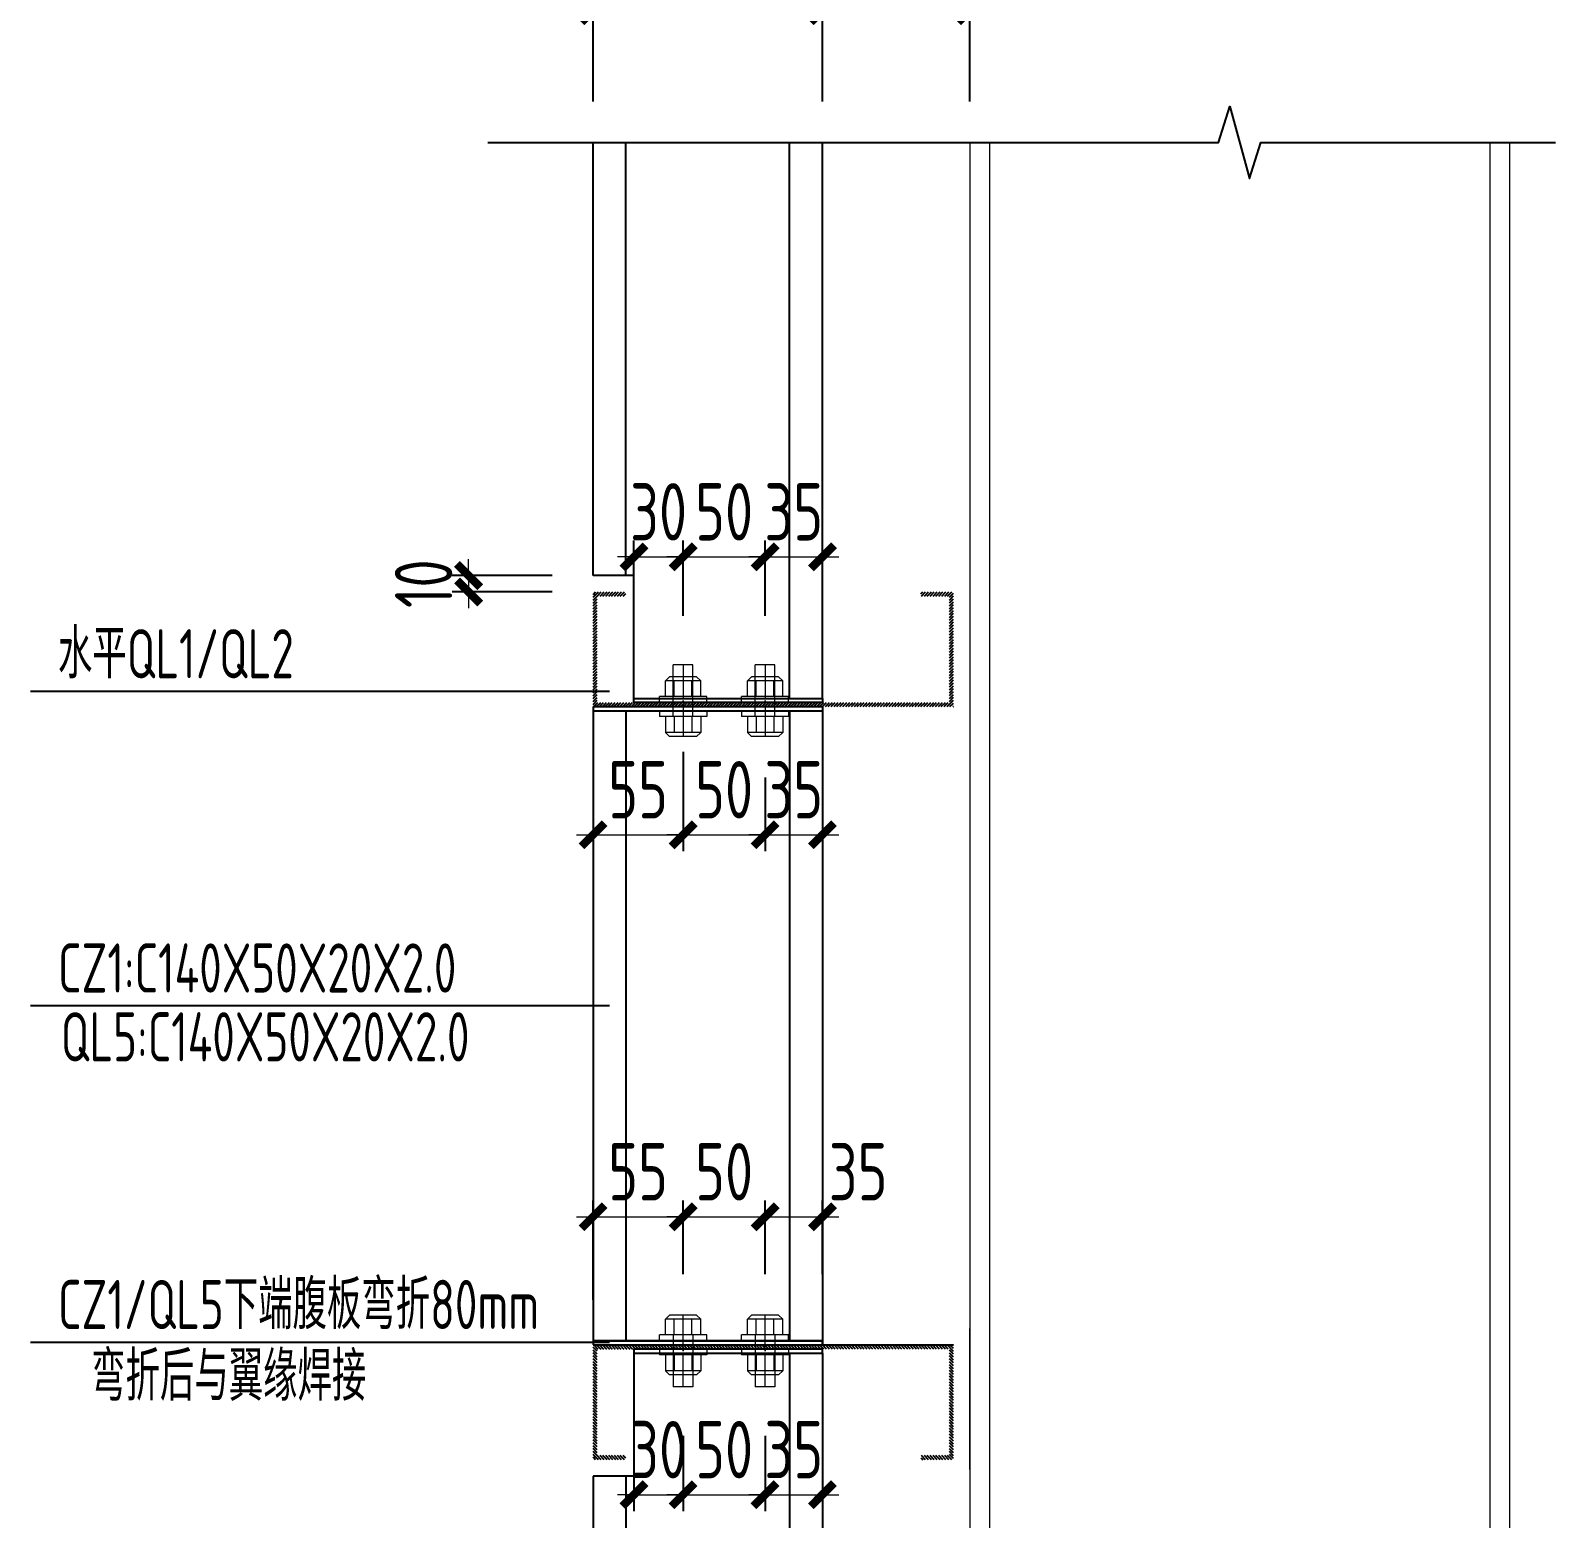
# Model space of a CAD drawing. Extents: x -2746917 to -971774, y -3334247 to -3250358.
# Drawn here: x -1436512 to -1427204, y -3297285 to -3288205 of the extents above; entities that cross this region are included whole.
import ezdxf

# ---------------------------------------------------------------- set-up
doc = ezdxf.new("R2010")
doc.units = 0
doc.header["$LTSCALE"] = 1000
doc.header["$MEASUREMENT"] = 0
doc.header["$PDMODE"] = 35
doc.linetypes.add('DOTE', pattern=[2.42, 2, -0.2, 0.02, -0.2])
doc.layers.get('0').update_dxf_attribs({"linetype": 'CONTINUOUS'})
doc.layers.get('Defpoints').update_dxf_attribs({"linetype": 'CONTINUOUS'})
for name, color, linetype in [('AXIS', 253, 'DOTE'), ('BEAM_CON', 4, 'CONTINUOUS'), ('COLU', 7, 'CONTINUOUS'), ('DIM', 3, 'CONTINUOUS'), ('TEXT', 7, 'CONTINUOUS'), ('THIN', 7, 'CONTINUOUS')]:
    doc.layers.add(name, color=color, linetype=linetype)
doc.layers.add('BEAM', color=7, linetype='CONTINUOUS', lineweight=13)
doc.styles.add('TSSD_Dimension', font='tssdeng.shx', dxfattribs={"width": 0.75, "bigfont": 'Hztxt.shx'})
doc.styles.add('TSSD_Rein', font='Tssdeng.shx', dxfattribs={"width": 0.75, "bigfont": 'hztxt.shx'})
doc.dimstyles.new('TSSD_10_100', dxfattribs={"dimtxt": 350, "dimasz": 100, "dimexe": 100, "dimexo": 250, "dimgap": 100, "dimtad": 1, "dimdec": 0, "dimlfac": 0.1, "dimzin": 0, "dimdsep": 46, "dimtxsty": 'TSSD_Dimension', "dimblk": 'ARCHTICK', "dimcen": 0, "dimdle": 100, "dimclrt": 7, "dimadec": 0, "dimazin": 0, "dimtfac": 1, "dimtdec": 0, "dimtix": 1, "dimtmove": 2, "dimatfit": 3, "dimldrblk": 'ARCHTICK', "dimfxl": 1, "dimtolj": 1, "dimtzin": 0, "dimlwd": 5, "dimarcsym": 0})

# ---------------------------------------------------------------- blocks, each defined once
blk = doc.blocks.new('_ArchTick')
at = {"color": 0, "const_width": 0.5}
blk.add_lwpolyline([(-0.707, -0.707), (0.707, 0.707)], dxfattribs=at)
blk = doc.blocks.new('*D2055')
at = {"layer": 'Defpoints', "color": 0, "ltscale": 1.5}
for p in [(-1433078.5, -3292355.9), (-1432528.5, -3292355.9), (-1432528.5, -3293113)]:
    blk.add_point(p, dxfattribs=at)
at = {"layer": 'DIM', "color": 0, "lineweight": -2, "ltscale": 1.5}
for p, q in [((-1433078.5, -3292605.9), (-1433078.5, -3293213)), ((-1432528.5, -3292605.9), (-1432528.5, -3293213))]:
    blk.add_line(p, q, dxfattribs=at)
at = {"layer": 'DIM', "color": 0, "lineweight": 5, "ltscale": 1.5}
blk.add_line((-1433178.5, -3293113), (-1432428.5, -3293113), dxfattribs=at)
at = {"layer": 'DIM', "color": 0, "lineweight": 5, "ltscale": 1.5, "xscale": 100, "yscale": 100, "zscale": 100, "rotation": 180}
blk.add_blockref('_ArchTick', (-1433078.5, -3293113), dxfattribs=at)
at = {"layer": 'DIM', "color": 0, "lineweight": 5, "ltscale": 1.5, "xscale": 100, "yscale": 100, "zscale": 100}
blk.add_blockref('_ArchTick', (-1432528.5, -3293113), dxfattribs=at)
at = {"layer": 'DIM', "color": 7, "ltscale": 1.5, "insert": (-1432803.5, -3292838), "char_height": 350, "attachment_point": 5, "style": 'TSSD_Dimension'}
blk.add_mtext('\\A1;55', dxfattribs=at)
blk = doc.blocks.new('*D2056')
at = {"layer": 'Defpoints', "color": 0, "ltscale": 1.5}
for p in [(-1432528.5, -3292513.4), (-1432028.5, -3292513.4), (-1432028.5, -3293113)]:
    blk.add_point(p, dxfattribs=at)
at = {"layer": 'DIM', "color": 0, "lineweight": -2, "ltscale": 1.5}
for p, q in [((-1432528.5, -3292763.4), (-1432528.5, -3293213)), ((-1432028.5, -3292763.4), (-1432028.5, -3293213))]:
    blk.add_line(p, q, dxfattribs=at)
at = {"layer": 'DIM', "color": 0, "lineweight": 5, "ltscale": 1.5}
for p, q in [((-1432528.5, -3293113), (-1432628.5, -3293113)), ((-1432528.5, -3293113), (-1432028.5, -3293113)), ((-1432028.5, -3293113), (-1431928.5, -3293113))]:
    blk.add_line(p, q, dxfattribs=at)
at = {"layer": 'DIM', "color": 0, "lineweight": 5, "ltscale": 1.5, "xscale": 100, "yscale": 100, "zscale": 100}
blk.add_blockref('_ArchTick', (-1432528.5, -3293113), dxfattribs=at)
at = {"layer": 'DIM', "color": 0, "lineweight": 5, "ltscale": 1.5, "xscale": 100, "yscale": 100, "zscale": 100, "rotation": 180}
blk.add_blockref('_ArchTick', (-1432028.5, -3293113), dxfattribs=at)
at = {"layer": 'DIM', "color": 7, "ltscale": 1.5, "insert": (-1432278.5, -3292838), "char_height": 350, "attachment_point": 5, "style": 'TSSD_Dimension'}
blk.add_mtext('\\A1;50', dxfattribs=at)
blk = doc.blocks.new('*D2057')
at = {"layer": 'Defpoints', "color": 0, "ltscale": 1.5}
for p in [(-1432028.5, -3292513.4), (-1431678.5, -3292513.4), (-1431678.5, -3293113)]:
    blk.add_point(p, dxfattribs=at)
at = {"layer": 'DIM', "color": 0, "lineweight": -2, "ltscale": 1.5}
for p, q in [((-1432028.5, -3292763.4), (-1432028.5, -3293213)), ((-1431678.5, -3292763.4), (-1431678.5, -3293213))]:
    blk.add_line(p, q, dxfattribs=at)
at = {"layer": 'DIM', "color": 0, "lineweight": 5, "ltscale": 1.5}
for p, q in [((-1432028.5, -3293113), (-1432128.5, -3293113)), ((-1432028.5, -3293113), (-1431678.5, -3293113)), ((-1431678.5, -3293113), (-1431578.5, -3293113))]:
    blk.add_line(p, q, dxfattribs=at)
at = {"layer": 'DIM', "color": 0, "lineweight": 5, "ltscale": 1.5, "xscale": 100, "yscale": 100, "zscale": 100}
blk.add_blockref('_ArchTick', (-1432028.5, -3293113), dxfattribs=at)
at = {"layer": 'DIM', "color": 0, "lineweight": 5, "ltscale": 1.5, "xscale": 100, "yscale": 100, "zscale": 100, "rotation": 180}
blk.add_blockref('_ArchTick', (-1431678.5, -3293113), dxfattribs=at)
at = {"layer": 'DIM', "color": 7, "ltscale": 1.5, "insert": (-1431853.5, -3292838), "char_height": 350, "attachment_point": 5, "style": 'TSSD_Dimension'}
blk.add_mtext('\\A1;35', dxfattribs=at)
blk = doc.blocks.new('*D2060')
at = {"layer": 'Defpoints', "color": 0, "ltscale": 1.5}
for p in [(-1432528.5, -3295444.4), (-1432528.5, -3296044), (-1433078.5, -3296201.5)]:
    blk.add_point(p, dxfattribs=at)
at = {"layer": 'DIM', "color": 0, "lineweight": -2, "ltscale": 1.5}
for p, q in [((-1433078.5, -3295951.5), (-1433078.5, -3295344.4)), ((-1432528.5, -3295794), (-1432528.5, -3295344.4))]:
    blk.add_line(p, q, dxfattribs=at)
at = {"layer": 'DIM', "color": 0, "lineweight": 5, "ltscale": 1.5}
blk.add_line((-1433178.5, -3295444.4), (-1432428.5, -3295444.4), dxfattribs=at)
at = {"layer": 'DIM', "color": 0, "lineweight": 5, "ltscale": 1.5, "xscale": 100, "yscale": 100, "zscale": 100, "rotation": 180}
blk.add_blockref('_ArchTick', (-1433078.5, -3295444.4), dxfattribs=at)
at = {"layer": 'DIM', "color": 0, "lineweight": 5, "ltscale": 1.5, "xscale": 100, "yscale": 100, "zscale": 100}
blk.add_blockref('_ArchTick', (-1432528.5, -3295444.4), dxfattribs=at)
at = {"layer": 'DIM', "color": 7, "ltscale": 1.5, "insert": (-1432803.5, -3295169.4), "char_height": 350, "attachment_point": 5, "style": 'TSSD_Dimension'}
blk.add_mtext('\\A1;55', dxfattribs=at)
blk = doc.blocks.new('*D2058')
at = {"layer": 'Defpoints', "color": 0, "ltscale": 1.5}
for p in [(-1432028.5, -3295444.4), (-1432528.5, -3296044), (-1432028.5, -3296044)]:
    blk.add_point(p, dxfattribs=at)
at = {"layer": 'DIM', "color": 0, "lineweight": -2, "ltscale": 1.5}
for p, q in [((-1432528.5, -3295794), (-1432528.5, -3295344.4)), ((-1432028.5, -3295794), (-1432028.5, -3295344.4))]:
    blk.add_line(p, q, dxfattribs=at)
at = {"layer": 'DIM', "color": 0, "lineweight": 5, "ltscale": 1.5}
for p, q in [((-1432528.5, -3295444.4), (-1432628.5, -3295444.4)), ((-1432528.5, -3295444.4), (-1432028.5, -3295444.4)), ((-1432028.5, -3295444.4), (-1431928.5, -3295444.4))]:
    blk.add_line(p, q, dxfattribs=at)
at = {"layer": 'DIM', "color": 0, "lineweight": 5, "ltscale": 1.5, "xscale": 100, "yscale": 100, "zscale": 100}
blk.add_blockref('_ArchTick', (-1432528.5, -3295444.4), dxfattribs=at)
at = {"layer": 'DIM', "color": 0, "lineweight": 5, "ltscale": 1.5, "xscale": 100, "yscale": 100, "zscale": 100, "rotation": 180}
blk.add_blockref('_ArchTick', (-1432028.5, -3295444.4), dxfattribs=at)
at = {"layer": 'DIM', "color": 7, "ltscale": 1.5, "insert": (-1432278.5, -3295169.4), "char_height": 350, "attachment_point": 5, "style": 'TSSD_Dimension'}
blk.add_mtext('\\A1;50', dxfattribs=at)
blk = doc.blocks.new('*D2059')
at = {"layer": 'Defpoints', "color": 0, "ltscale": 1.5}
for p in [(-1431678.5, -3295444.4), (-1432028.5, -3296044), (-1431678.5, -3296044)]:
    blk.add_point(p, dxfattribs=at)
at = {"layer": 'DIM', "color": 0, "lineweight": -2, "ltscale": 1.5}
for p, q in [((-1432028.5, -3295794), (-1432028.5, -3295344.4)), ((-1431678.5, -3295794), (-1431678.5, -3295344.4))]:
    blk.add_line(p, q, dxfattribs=at)
at = {"layer": 'DIM', "color": 0, "lineweight": 5, "ltscale": 1.5}
blk.add_line((-1432128.5, -3295444.4), (-1431578.5, -3295444.4), dxfattribs=at)
at = {"layer": 'DIM', "color": 0, "lineweight": 5, "ltscale": 1.5, "xscale": 100, "yscale": 100, "zscale": 100, "rotation": 180}
blk.add_blockref('_ArchTick', (-1432028.5, -3295444.4), dxfattribs=at)
at = {"layer": 'DIM', "color": 0, "lineweight": 5, "ltscale": 1.5, "xscale": 100, "yscale": 100, "zscale": 100}
blk.add_blockref('_ArchTick', (-1431678.5, -3295444.4), dxfattribs=at)
at = {"layer": 'DIM', "color": 7, "ltscale": 1.5, "insert": (-1431460.2, -3295169.4), "char_height": 350, "attachment_point": 5, "style": 'TSSD_Dimension'}
blk.add_mtext('\\A1;35', dxfattribs=at)
blk = doc.blocks.new('*D2117')
at = {"layer": 'Defpoints', "color": 0, "ltscale": 1.5}
for p in [(-1432828.5, -3296531.5), (-1432528.5, -3296531.5), (-1432528.5, -3297140.2)]:
    blk.add_point(p, dxfattribs=at)
at = {"layer": 'DIM', "color": 0, "lineweight": -2, "ltscale": 1.5}
for p, q in [((-1432828.5, -3296781.5), (-1432828.5, -3297240.2)), ((-1432528.5, -3296781.5), (-1432528.5, -3297240.2))]:
    blk.add_line(p, q, dxfattribs=at)
at = {"layer": 'DIM', "color": 0, "lineweight": 5, "ltscale": 1.5}
for p, q in [((-1432828.5, -3297140.2), (-1432928.5, -3297140.2)), ((-1432828.5, -3297140.2), (-1432528.5, -3297140.2)), ((-1432528.5, -3297140.2), (-1432428.5, -3297140.2))]:
    blk.add_line(p, q, dxfattribs=at)
at = {"layer": 'DIM', "color": 0, "lineweight": 5, "ltscale": 1.5, "xscale": 100, "yscale": 100, "zscale": 100}
blk.add_blockref('_ArchTick', (-1432828.5, -3297140.2), dxfattribs=at)
at = {"layer": 'DIM', "color": 0, "lineweight": 5, "ltscale": 1.5, "xscale": 100, "yscale": 100, "zscale": 100, "rotation": 180}
blk.add_blockref('_ArchTick', (-1432528.5, -3297140.2), dxfattribs=at)
at = {"layer": 'DIM', "color": 7, "ltscale": 1.5, "insert": (-1432678.5, -3296865.2), "char_height": 350, "attachment_point": 5, "style": 'TSSD_Dimension'}
blk.add_mtext('\\A1;30', dxfattribs=at)
blk = doc.blocks.new('*D2118')
at = {"layer": 'Defpoints', "color": 0, "ltscale": 1.5}
for p in [(-1432528.5, -3296531.5), (-1432028.5, -3296531.5), (-1432028.5, -3297140.2)]:
    blk.add_point(p, dxfattribs=at)
at = {"layer": 'DIM', "color": 0, "lineweight": -2, "ltscale": 1.5}
for p, q in [((-1432528.5, -3296781.5), (-1432528.5, -3297240.2)), ((-1432028.5, -3296781.5), (-1432028.5, -3297240.2))]:
    blk.add_line(p, q, dxfattribs=at)
at = {"layer": 'DIM', "color": 0, "lineweight": 5, "ltscale": 1.5}
for p, q in [((-1432528.5, -3297140.2), (-1432628.5, -3297140.2)), ((-1432528.5, -3297140.2), (-1432028.5, -3297140.2)), ((-1432028.5, -3297140.2), (-1431928.5, -3297140.2))]:
    blk.add_line(p, q, dxfattribs=at)
at = {"layer": 'DIM', "color": 0, "lineweight": 5, "ltscale": 1.5, "xscale": 100, "yscale": 100, "zscale": 100}
blk.add_blockref('_ArchTick', (-1432528.5, -3297140.2), dxfattribs=at)
at = {"layer": 'DIM', "color": 0, "lineweight": 5, "ltscale": 1.5, "xscale": 100, "yscale": 100, "zscale": 100, "rotation": 180}
blk.add_blockref('_ArchTick', (-1432028.5, -3297140.2), dxfattribs=at)
at = {"layer": 'DIM', "color": 7, "ltscale": 1.5, "insert": (-1432278.5, -3296865.2), "char_height": 350, "attachment_point": 5, "style": 'TSSD_Dimension'}
blk.add_mtext('\\A1;50', dxfattribs=at)
blk = doc.blocks.new('*D2119')
at = {"layer": 'Defpoints', "color": 0, "ltscale": 1.5}
for p in [(-1432028.5, -3296531.5), (-1431678.5, -3296531.5), (-1431678.5, -3297140.2)]:
    blk.add_point(p, dxfattribs=at)
at = {"layer": 'DIM', "color": 0, "lineweight": -2, "ltscale": 1.5}
for p, q in [((-1432028.5, -3296781.5), (-1432028.5, -3297240.2)), ((-1431678.5, -3296781.5), (-1431678.5, -3297240.2))]:
    blk.add_line(p, q, dxfattribs=at)
at = {"layer": 'DIM', "color": 0, "lineweight": 5, "ltscale": 1.5}
for p, q in [((-1432028.5, -3297140.2), (-1432128.5, -3297140.2)), ((-1432028.5, -3297140.2), (-1431678.5, -3297140.2)), ((-1431678.5, -3297140.2), (-1431578.5, -3297140.2))]:
    blk.add_line(p, q, dxfattribs=at)
at = {"layer": 'DIM', "color": 0, "lineweight": 5, "ltscale": 1.5, "xscale": 100, "yscale": 100, "zscale": 100}
blk.add_blockref('_ArchTick', (-1432028.5, -3297140.2), dxfattribs=at)
at = {"layer": 'DIM', "color": 0, "lineweight": 5, "ltscale": 1.5, "xscale": 100, "yscale": 100, "zscale": 100, "rotation": 180}
blk.add_blockref('_ArchTick', (-1431678.5, -3297140.2), dxfattribs=at)
at = {"layer": 'DIM', "color": 7, "ltscale": 1.5, "insert": (-1431853.5, -3296865.2), "char_height": 350, "attachment_point": 5, "style": 'TSSD_Dimension'}
blk.add_mtext('\\A1;35', dxfattribs=at)
blk = doc.blocks.new('*D2120')
at = {"layer": 'Defpoints', "color": 0, "ltscale": 1.5}
for p in [(-1432528.5, -3291417.2), (-1432828.5, -3292025.9), (-1432528.5, -3292025.9)]:
    blk.add_point(p, dxfattribs=at)
at = {"layer": 'DIM', "color": 0, "lineweight": -2, "ltscale": 1.5}
for p, q in [((-1432828.5, -3291775.9), (-1432828.5, -3291317.2)), ((-1432528.5, -3291775.9), (-1432528.5, -3291317.2))]:
    blk.add_line(p, q, dxfattribs=at)
at = {"layer": 'DIM', "color": 0, "lineweight": 5, "ltscale": 1.5}
for p, q in [((-1432828.5, -3291417.2), (-1432928.5, -3291417.2)), ((-1432828.5, -3291417.2), (-1432528.5, -3291417.2)), ((-1432528.5, -3291417.2), (-1432428.5, -3291417.2))]:
    blk.add_line(p, q, dxfattribs=at)
at = {"layer": 'DIM', "color": 0, "lineweight": 5, "ltscale": 1.5, "xscale": 100, "yscale": 100, "zscale": 100}
blk.add_blockref('_ArchTick', (-1432828.5, -3291417.2), dxfattribs=at)
at = {"layer": 'DIM', "color": 0, "lineweight": 5, "ltscale": 1.5, "xscale": 100, "yscale": 100, "zscale": 100, "rotation": 180}
blk.add_blockref('_ArchTick', (-1432528.5, -3291417.2), dxfattribs=at)
at = {"layer": 'DIM', "color": 7, "ltscale": 1.5, "insert": (-1432678.5, -3291142.2), "char_height": 350, "attachment_point": 5, "style": 'TSSD_Dimension'}
blk.add_mtext('\\A1;30', dxfattribs=at)
blk = doc.blocks.new('*D2121')
at = {"layer": 'Defpoints', "color": 0, "ltscale": 1.5}
for p in [(-1432028.5, -3291417.2), (-1432528.5, -3292025.9), (-1432028.5, -3292025.9)]:
    blk.add_point(p, dxfattribs=at)
at = {"layer": 'DIM', "color": 0, "lineweight": -2, "ltscale": 1.5}
for p, q in [((-1432528.5, -3291775.9), (-1432528.5, -3291317.2)), ((-1432028.5, -3291775.9), (-1432028.5, -3291317.2))]:
    blk.add_line(p, q, dxfattribs=at)
at = {"layer": 'DIM', "color": 0, "lineweight": 5, "ltscale": 1.5}
for p, q in [((-1432528.5, -3291417.2), (-1432628.5, -3291417.2)), ((-1432528.5, -3291417.2), (-1432028.5, -3291417.2)), ((-1432028.5, -3291417.2), (-1431928.5, -3291417.2))]:
    blk.add_line(p, q, dxfattribs=at)
at = {"layer": 'DIM', "color": 0, "lineweight": 5, "ltscale": 1.5, "xscale": 100, "yscale": 100, "zscale": 100}
blk.add_blockref('_ArchTick', (-1432528.5, -3291417.2), dxfattribs=at)
at = {"layer": 'DIM', "color": 0, "lineweight": 5, "ltscale": 1.5, "xscale": 100, "yscale": 100, "zscale": 100, "rotation": 180}
blk.add_blockref('_ArchTick', (-1432028.5, -3291417.2), dxfattribs=at)
at = {"layer": 'DIM', "color": 7, "ltscale": 1.5, "insert": (-1432278.5, -3291142.2), "char_height": 350, "attachment_point": 5, "style": 'TSSD_Dimension'}
blk.add_mtext('\\A1;50', dxfattribs=at)
blk = doc.blocks.new('*D2122')
at = {"layer": 'Defpoints', "color": 0, "ltscale": 1.5}
for p in [(-1431678.5, -3291417.2), (-1432028.5, -3292025.9), (-1431678.5, -3292025.9)]:
    blk.add_point(p, dxfattribs=at)
at = {"layer": 'DIM', "color": 0, "lineweight": -2, "ltscale": 1.5}
for p, q in [((-1432028.5, -3291775.9), (-1432028.5, -3291317.2)), ((-1431678.5, -3291775.9), (-1431678.5, -3291317.2))]:
    blk.add_line(p, q, dxfattribs=at)
at = {"layer": 'DIM', "color": 0, "lineweight": 5, "ltscale": 1.5}
for p, q in [((-1432028.5, -3291417.2), (-1432128.5, -3291417.2)), ((-1432028.5, -3291417.2), (-1431678.5, -3291417.2)), ((-1431678.5, -3291417.2), (-1431578.5, -3291417.2))]:
    blk.add_line(p, q, dxfattribs=at)
at = {"layer": 'DIM', "color": 0, "lineweight": 5, "ltscale": 1.5, "xscale": 100, "yscale": 100, "zscale": 100}
blk.add_blockref('_ArchTick', (-1432028.5, -3291417.2), dxfattribs=at)
at = {"layer": 'DIM', "color": 0, "lineweight": 5, "ltscale": 1.5, "xscale": 100, "yscale": 100, "zscale": 100, "rotation": 180}
blk.add_blockref('_ArchTick', (-1431678.5, -3291417.2), dxfattribs=at)
at = {"layer": 'DIM', "color": 7, "ltscale": 1.5, "insert": (-1431853.5, -3291142.2), "char_height": 350, "attachment_point": 5, "style": 'TSSD_Dimension'}
blk.add_mtext('\\A1;35', dxfattribs=at)
blk = doc.blocks.new('*D2123')
at = {"layer": 'Defpoints', "color": 0, "ltscale": 1.5}
for p in [(-1433078.5, -3291530.9), (-1433837.8, -3291630.9), (-1433078.5, -3291630.9)]:
    blk.add_point(p, dxfattribs=at)
at = {"layer": 'DIM', "color": 0, "lineweight": 5, "ltscale": 1.5}
for p, q in [((-1433837.8, -3291530.9), (-1433837.8, -3291430.9)), ((-1433837.8, -3291530.9), (-1433837.8, -3291630.9)), ((-1433837.8, -3291630.9), (-1433837.8, -3291730.9))]:
    blk.add_line(p, q, dxfattribs=at)
at = {"layer": 'DIM', "color": 0, "lineweight": -2, "ltscale": 1.5}
for p, q in [((-1433328.5, -3291530.9), (-1433937.8, -3291530.9)), ((-1433328.5, -3291630.9), (-1433937.8, -3291630.9))]:
    blk.add_line(p, q, dxfattribs=at)
at = {"layer": 'DIM', "color": 0, "lineweight": 5, "ltscale": 1.5, "xscale": 100, "yscale": 100, "zscale": 100}
for p, rotation in [((-1433837.8, -3291530.9), 270), ((-1433837.8, -3291630.9), 90)]:
    blk.add_blockref('_ArchTick', p, dxfattribs=dict(at, rotation=rotation))
at = {"layer": 'DIM', "color": 7, "ltscale": 1.5, "insert": (-1434112.8, -3291580.9), "char_height": 350, "attachment_point": 5, "rotation": 90, "style": 'TSSD_Dimension'}
blk.add_mtext('\\A1;10', dxfattribs=at)
blk = doc.blocks.new('*D2124')
at = {"layer": 'Defpoints', "color": 0, "ltscale": 1.5}
for p in [(-1431678.5, -3288083.7), (-1433078.5, -3288889), (-1431678.5, -3288889)]:
    blk.add_point(p, dxfattribs=at)
at = {"layer": 'DIM', "color": 0, "lineweight": -2, "ltscale": 1.5}
for p, q in [((-1433078.5, -3288639), (-1433078.5, -3287983.7)), ((-1431678.5, -3288639), (-1431678.5, -3287983.7))]:
    blk.add_line(p, q, dxfattribs=at)
at = {"layer": 'DIM', "color": 0, "lineweight": 5, "ltscale": 1.5}
blk.add_line((-1433178.5, -3288083.7), (-1431578.5, -3288083.7), dxfattribs=at)
at = {"layer": 'DIM', "color": 0, "lineweight": 5, "ltscale": 1.5, "xscale": 100, "yscale": 100, "zscale": 100, "rotation": 180}
blk.add_blockref('_ArchTick', (-1433078.5, -3288083.7), dxfattribs=at)
at = {"layer": 'DIM', "color": 0, "lineweight": 5, "ltscale": 1.5, "xscale": 100, "yscale": 100, "zscale": 100}
blk.add_blockref('_ArchTick', (-1431678.5, -3288083.7), dxfattribs=at)
at = {"layer": 'DIM', "color": 7, "ltscale": 1.5, "insert": (-1432378.5, -3287808.7), "char_height": 350, "attachment_point": 5, "style": 'TSSD_Dimension'}
blk.add_mtext('\\A1;140', dxfattribs=at)
blk = doc.blocks.new('*D2125')
at = {"layer": 'Defpoints', "color": 0, "ltscale": 1.5}
for p in [(-1430779, -3288083.7), (-1431678.5, -3288889), (-1430779, -3288889)]:
    blk.add_point(p, dxfattribs=at)
at = {"layer": 'DIM', "color": 0, "lineweight": -2, "ltscale": 1.5}
for p, q in [((-1431678.5, -3288639), (-1431678.5, -3287983.7)), ((-1430779, -3288639), (-1430779, -3287983.7))]:
    blk.add_line(p, q, dxfattribs=at)
at = {"layer": 'DIM', "color": 0, "lineweight": 5, "ltscale": 1.5}
blk.add_line((-1431778.5, -3288083.7), (-1430679, -3288083.7), dxfattribs=at)
at = {"layer": 'DIM', "color": 0, "lineweight": 5, "ltscale": 1.5, "xscale": 100, "yscale": 100, "zscale": 100, "rotation": 180}
blk.add_blockref('_ArchTick', (-1431678.5, -3288083.7), dxfattribs=at)
at = {"layer": 'DIM', "color": 0, "lineweight": 5, "ltscale": 1.5, "xscale": 100, "yscale": 100, "zscale": 100}
blk.add_blockref('_ArchTick', (-1430779, -3288083.7), dxfattribs=at)
at = {"layer": 'DIM', "color": 7, "ltscale": 1.5, "insert": (-1431228.8, -3287808.7), "char_height": 350, "attachment_point": 5, "style": 'TSSD_Dimension'}
blk.add_mtext('\\A1;90', dxfattribs=at)
blk = doc.blocks.new('*D2126')
at = {"layer": 'Defpoints', "color": 0, "ltscale": 1.5}
for p in [(-1433078.5, -3287539.3), (-1433078.5, -3288889), (-1430779, -3288889)]:
    blk.add_point(p, dxfattribs=at)
at = {"layer": 'DIM', "color": 0, "lineweight": -2, "ltscale": 1.5}
for p, q in [((-1433078.5, -3288639), (-1433078.5, -3287439.3)), ((-1430779, -3288639), (-1430779, -3287439.3))]:
    blk.add_line(p, q, dxfattribs=at)
at = {"layer": 'DIM', "color": 0, "lineweight": 5, "ltscale": 1.5}
blk.add_line((-1430679, -3287539.3), (-1433178.5, -3287539.3), dxfattribs=at)
at = {"layer": 'DIM', "color": 0, "lineweight": 5, "ltscale": 1.5, "xscale": 100, "yscale": 100, "zscale": 100, "rotation": 180}
blk.add_blockref('_ArchTick', (-1433078.5, -3287539.3), dxfattribs=at)
at = {"layer": 'DIM', "color": 0, "lineweight": 5, "ltscale": 1.5, "xscale": 100, "yscale": 100, "zscale": 100}
blk.add_blockref('_ArchTick', (-1430779, -3287539.3), dxfattribs=at)
at = {"layer": 'DIM', "color": 7, "ltscale": 1.5, "insert": (-1431928.8, -3287264.3), "char_height": 350, "attachment_point": 5, "style": 'TSSD_Dimension'}
blk.add_mtext('\\A1;230', dxfattribs=at)

msp = doc.modelspace()

# ---------------------------------------------------------------- hatches: boundary and pattern name
at = {"layer": 'COLU'}
h = msp.add_hatch(dxfattribs=at)
h.set_pattern_fill('ANSI31', color=6, scale=100, style=0)
h.set_pattern_definition([(45, (301559.005, 45879.174), (-8.838834765, 8.838834765), [])])
h.paths.add_polyline_path([(-1432878.53, -3291630.94), (-1433078.53, -3291630.94), (-1433078.53, -3292330.94), (-1430878.53, -3292330.94), (-1430878.53, -3291630.94), (-1431078.53, -3291630.94), (-1431078.53, -3291655.94), (-1430903.53, -3291655.94), (-1430903.53, -3292305.94), (-1433053.53, -3292305.94), (-1433053.53, -3291655.94), (-1432878.53, -3291655.94)])
h = msp.add_hatch(dxfattribs=at)
h.set_pattern_fill('ANSI31', color=6, scale=100, style=0)
h.set_pattern_definition([(315, (301559.005, -6634436.577), (-8.838834765, -8.838834765), [])])
h.paths.add_polyline_path([(-1432878.53, -3296926.46), (-1433078.53, -3296926.46), (-1433078.53, -3296226.46), (-1430878.53, -3296226.46), (-1430878.53, -3296926.46), (-1431078.53, -3296926.46), (-1431078.53, -3296901.46), (-1430903.53, -3296901.46), (-1430903.53, -3296251.46), (-1433053.53, -3296251.46), (-1433053.53, -3296901.46), (-1432878.53, -3296901.46)])

# ---------------------------------------------------------------- linework, layer by layer
at = {"layer": 'AXIS', "linetype": 'DOTE', "lineweight": 9, "ltscale": 0.1}
for p, q in [((-1432528.53, -3292076.48), (-1432528.53, -3292513.4)), ((-1432028.53, -3292076.48), (-1432028.53, -3292513.4)), ((-1432528.53, -3296480.92), (-1432528.53, -3296044.01)), ((-1432028.53, -3296480.92), (-1432028.53, -3296044.01))]:
    msp.add_line(p, q, dxfattribs=at)
at = {"layer": 'BEAM', "linetype": 'ByBlock'}
for p, q in [((-1430779, -3291520.94), (-1430779, -3292380.94)), ((-1430779, -3296986.46), (-1430779, -3296126.46))]:
    msp.add_line(p, q, dxfattribs=at)
at = {"layer": 'BEAM', "color": 8, "linetype": 'ByBlock'}
for p, q in [((-1432588.53, -3292148.48), (-1432588.53, -3292076.48)), ((-1432468.53, -3292076.48), (-1432588.53, -3292076.48)), ((-1432468.53, -3292148.48), (-1432468.53, -3292076.48)), ((-1432088.53, -3292148.48), (-1432088.53, -3292076.48)), ((-1431968.53, -3292076.48), (-1432088.53, -3292076.48)), ((-1431968.53, -3292148.48), (-1431968.53, -3292076.48)), ((-1432636.53, -3292173.94), (-1432611.07, -3292148.48)), ((-1432636.53, -3292269.94), (-1432636.53, -3292173.94)), ((-1432420.53, -3292173.94), (-1432636.53, -3292173.94)), ((-1432445.98, -3292148.48), (-1432611.07, -3292148.48)), ((-1432588.53, -3292391.94), (-1432588.53, -3292148.48)), ((-1432582.53, -3292269.94), (-1432582.53, -3292173.94)), ((-1432474.53, -3292269.94), (-1432474.53, -3292173.94)), ((-1432468.53, -3292391.94), (-1432468.53, -3292148.48)), ((-1432420.53, -3292173.94), (-1432445.98, -3292148.48)), ((-1432420.53, -3292269.94), (-1432420.53, -3292173.94)), ((-1432136.53, -3292173.94), (-1432111.07, -3292148.48)), ((-1432136.53, -3292269.94), (-1432136.53, -3292173.94)), ((-1431920.53, -3292173.94), (-1432136.53, -3292173.94)), ((-1431945.98, -3292148.48), (-1432111.07, -3292148.48)), ((-1432088.53, -3292391.94), (-1432088.53, -3292148.48)), ((-1432082.53, -3292269.94), (-1432082.53, -3292173.94)), ((-1431974.53, -3292269.94), (-1431974.53, -3292173.94)), ((-1431968.53, -3292391.94), (-1431968.53, -3292148.48)), ((-1431920.53, -3292173.94), (-1431945.98, -3292148.48)), ((-1431920.53, -3292269.94), (-1431920.53, -3292173.94)), ((-1432384.53, -3292269.94), (-1432672.53, -3292269.94)), ((-1432420.53, -3292269.94), (-1432636.53, -3292269.94)), ((-1432384.53, -3292305.94), (-1432384.53, -3292269.94)), ((-1431884.53, -3292269.94), (-1432172.53, -3292269.94)), ((-1431920.53, -3292269.94), (-1432136.53, -3292269.94)), ((-1431884.53, -3292305.94), (-1431884.53, -3292269.94)), ((-1432384.53, -3292305.94), (-1432672.53, -3292305.94)), ((-1432384.53, -3292355.94), (-1432672.53, -3292355.94)), ((-1432384.53, -3292355.94), (-1432384.53, -3292391.94)), ((-1431884.53, -3292305.94), (-1432172.53, -3292305.94)), ((-1431884.53, -3292355.94), (-1432172.53, -3292355.94)), ((-1431884.53, -3292355.94), (-1431884.53, -3292391.94)), ((-1432384.53, -3292391.94), (-1432672.53, -3292391.94)), ((-1432636.53, -3292391.94), (-1432636.53, -3292487.94)), ((-1432582.53, -3292391.94), (-1432582.53, -3292487.94)), ((-1432474.53, -3292391.94), (-1432474.53, -3292487.94)), ((-1432420.53, -3292391.94), (-1432420.53, -3292487.94)), ((-1431884.53, -3292391.94), (-1432172.53, -3292391.94)), ((-1432136.53, -3292391.94), (-1432136.53, -3292487.94)), ((-1432082.53, -3292391.94), (-1432082.53, -3292487.94)), ((-1431974.53, -3292391.94), (-1431974.53, -3292487.94)), ((-1431920.53, -3292391.94), (-1431920.53, -3292487.94)), ((-1432420.53, -3292487.94), (-1432636.53, -3292487.94)), ((-1432636.53, -3292487.94), (-1432611.07, -3292513.4)), ((-1432445.98, -3292513.4), (-1432611.07, -3292513.4)), ((-1432420.53, -3292487.94), (-1432445.98, -3292513.4)), ((-1431920.53, -3292487.94), (-1432136.53, -3292487.94)), ((-1432136.53, -3292487.94), (-1432111.07, -3292513.4)), ((-1431945.98, -3292513.4), (-1432111.07, -3292513.4)), ((-1431920.53, -3292487.94), (-1431945.98, -3292513.4)), ((-1432636.53, -3296069.46), (-1432611.07, -3296044.01)), ((-1432636.53, -3296165.46), (-1432636.53, -3296069.46)), ((-1432420.53, -3296069.46), (-1432636.53, -3296069.46)), ((-1432445.98, -3296044.01), (-1432611.07, -3296044.01)), ((-1432582.53, -3296165.46), (-1432582.53, -3296069.46)), ((-1432474.53, -3296165.46), (-1432474.53, -3296069.46)), ((-1432420.53, -3296069.46), (-1432445.98, -3296044.01)), ((-1432420.53, -3296165.46), (-1432420.53, -3296069.46)), ((-1432136.53, -3296069.46), (-1432111.07, -3296044.01)), ((-1432136.53, -3296165.46), (-1432136.53, -3296069.46)), ((-1431920.53, -3296069.46), (-1432136.53, -3296069.46)), ((-1431945.98, -3296044.01), (-1432111.07, -3296044.01)), ((-1432082.53, -3296165.46), (-1432082.53, -3296069.46)), ((-1431974.53, -3296165.46), (-1431974.53, -3296069.46)), ((-1431920.53, -3296069.46), (-1431945.98, -3296044.01)), ((-1431920.53, -3296165.46), (-1431920.53, -3296069.46)), ((-1432384.53, -3296165.46), (-1432672.53, -3296165.46)), ((-1432588.53, -3296165.46), (-1432588.53, -3296408.92)), ((-1432468.53, -3296165.46), (-1432468.53, -3296408.92)), ((-1432384.53, -3296201.46), (-1432384.53, -3296165.46)), ((-1431884.53, -3296165.46), (-1432172.53, -3296165.46)), ((-1432088.53, -3296165.46), (-1432088.53, -3296408.92)), ((-1431968.53, -3296165.46), (-1431968.53, -3296408.92)), ((-1431884.53, -3296201.46), (-1431884.53, -3296165.46)), ((-1432384.53, -3296201.46), (-1432672.53, -3296201.46)), ((-1432384.53, -3296251.46), (-1432672.53, -3296251.46)), ((-1432384.53, -3296251.46), (-1432384.53, -3296287.46)), ((-1431884.53, -3296201.46), (-1432172.53, -3296201.46)), ((-1431884.53, -3296251.46), (-1432172.53, -3296251.46)), ((-1431884.53, -3296251.46), (-1431884.53, -3296287.46)), ((-1432384.53, -3296287.46), (-1432672.53, -3296287.46)), ((-1432636.53, -3296287.46), (-1432636.53, -3296383.46)), ((-1432420.53, -3296287.46), (-1432636.53, -3296287.46)), ((-1432582.53, -3296287.46), (-1432582.53, -3296383.46)), ((-1432474.53, -3296287.46), (-1432474.53, -3296383.46)), ((-1432420.53, -3296287.46), (-1432420.53, -3296383.46)), ((-1431884.53, -3296287.46), (-1432172.53, -3296287.46)), ((-1432136.53, -3296287.46), (-1432136.53, -3296383.46)), ((-1431920.53, -3296287.46), (-1432136.53, -3296287.46)), ((-1432082.53, -3296287.46), (-1432082.53, -3296383.46)), ((-1431974.53, -3296287.46), (-1431974.53, -3296383.46)), ((-1431920.53, -3296287.46), (-1431920.53, -3296383.46)), ((-1432420.53, -3296383.46), (-1432636.53, -3296383.46)), ((-1432636.53, -3296383.46), (-1432611.07, -3296408.92)), ((-1432445.98, -3296408.92), (-1432611.07, -3296408.92)), ((-1432588.53, -3296408.92), (-1432588.53, -3296480.92)), ((-1432468.53, -3296408.92), (-1432468.53, -3296480.92)), ((-1432420.53, -3296383.46), (-1432445.98, -3296408.92)), ((-1431920.53, -3296383.46), (-1432136.53, -3296383.46)), ((-1432136.53, -3296383.46), (-1432111.07, -3296408.92)), ((-1431945.98, -3296408.92), (-1432111.07, -3296408.92)), ((-1432088.53, -3296408.92), (-1432088.53, -3296480.92)), ((-1431968.53, -3296408.92), (-1431968.53, -3296480.92)), ((-1431920.53, -3296383.46), (-1431945.98, -3296408.92)), ((-1432468.53, -3296480.92), (-1432588.53, -3296480.92)), ((-1431968.53, -3296480.92), (-1432088.53, -3296480.92))]:
    msp.add_line(p, q, dxfattribs=at)
for points in [[(-1432672.53, -3292305.94), (-1432672.53, -3292269.94)], [(-1432172.53, -3292305.94), (-1432172.53, -3292269.94)], [(-1432672.53, -3292355.94), (-1432672.53, -3292391.94)], [(-1432172.53, -3292355.94), (-1432172.53, -3292391.94)], [(-1432672.53, -3296201.46), (-1432672.53, -3296165.46)], [(-1432172.53, -3296201.46), (-1432172.53, -3296165.46)], [(-1432672.53, -3296251.46), (-1432672.53, -3296287.46)], [(-1432172.53, -3296251.46), (-1432172.53, -3296287.46)]]:
    msp.add_lwpolyline(points, dxfattribs=at)
at = {"layer": 'BEAM_CON', "lineweight": 5}
for p, q in [((-1430779, -3288889), (-1430779, -3309431.67)), ((-1430659, -3288889), (-1430659, -3309431.67)), ((-1427603.78, -3288889), (-1427603.78, -3309431.67)), ((-1427483.78, -3288889), (-1427483.78, -3309431.67))]:
    msp.add_line(p, q, dxfattribs=at)
at = {"layer": 'COLU', "color": 4}
for p, q in [((-1433078.53, -3291530.94), (-1433078.53, -3288889)), ((-1432878.53, -3291530.94), (-1432878.53, -3288889)), ((-1431878.53, -3292280.94), (-1431878.53, -3288889)), ((-1431678.53, -3292280.94), (-1431678.53, -3288889)), ((-1432828.53, -3291530.94), (-1433078.53, -3291530.94)), ((-1432828.53, -3292305.94), (-1432828.53, -3291530.94)), ((-1433078.53, -3292330.94), (-1433078.53, -3296226.46)), ((-1433078.53, -3292330.94), (-1431678.53, -3292330.94)), ((-1433078.53, -3292355.94), (-1431678.53, -3292355.94)), ((-1432878.53, -3292355.94), (-1432878.53, -3296201.46)), ((-1431878.53, -3292355.94), (-1431878.53, -3296201.46)), ((-1431678.53, -3292330.94), (-1431678.53, -3296226.46)), ((-1433078.53, -3296201.46), (-1431678.53, -3296201.46)), ((-1433078.53, -3296226.46), (-1430878.53, -3296226.46)), ((-1432828.53, -3296251.46), (-1432828.53, -3297026.46)), ((-1431878.53, -3296276.46), (-1431878.53, -3300879.87)), ((-1431678.53, -3296276.46), (-1431678.53, -3300879.87)), ((-1433078.53, -3297026.46), (-1433078.53, -3300879.87)), ((-1432828.53, -3297026.46), (-1433078.53, -3297026.46)), ((-1432878.53, -3297026.46), (-1432878.53, -3300879.87))]:
    msp.add_line(p, q, dxfattribs=at)
at = {"layer": 'COLU', "ltscale": 1.5}
for p, q in [((-1432978.53, -3292239.14), (-1436512.16, -3292239.14)), ((-1432978.53, -3294156.91), (-1436512.16, -3294156.91)), ((-1432978.53, -3296210.45), (-1436512.16, -3296210.45))]:
    msp.add_line(p, q, dxfattribs=at)
at = {"layer": 'COLU', "color": 4}
for points in [[(-1432828.53, -3292280.94), (-1431678.53, -3292280.94), (-1431678.53, -3292305.94), (-1432828.53, -3292305.94)], [(-1433078.53, -3296226.46), (-1431678.53, -3296226.46), (-1431678.53, -3296201.46), (-1433078.53, -3296201.46)], [(-1432828.53, -3296276.46), (-1431678.53, -3296276.46), (-1431678.53, -3296251.46), (-1432828.53, -3296251.46)]]:
    msp.add_lwpolyline(points, close=True, dxfattribs=at)
at = {"layer": 'THIN', "ltscale": 1.5}
msp.add_lwpolyline([(-1433720.58, -3288889), (-1429261.39, -3288889), (-1429191.39, -3288669), (-1429071.39, -3289109), (-1429001.39, -3288889), (-1427203.78, -3288889)], dxfattribs=at)

# ---------------------------------------------------------------- texts
at = {"layer": 'TEXT', "lineweight": 9, "style": 'TSSD_Rein', "width": 0.7}
for s, p in [('水平QL1/QL2', (-1436344.56, -3292158.09, 288.92)), ('CZ1:C140X50X20X2.0', (-1436344.56, -3294075.86, 288.92)), ('QL5:C140X50X20X2.0', (-1436327.12, -3294495.92, -114.28)), ('弯折后与翼缘焊接', (-1436142.16, -3296566.73, 288.92))]:
    msp.add_text(s, height=300, dxfattribs=at).set_placement(p)
at = {"layer": 'TEXT', "color": 1, "lineweight": 9, "style": 'TSSD_Rein', "width": 0.7}
msp.add_text('CZ1/QL5下端腹板弯折80mm', height=300, dxfattribs=at).set_placement((-1436344.56, -3296129.4, 288.92))

# ---------------------------------------------------------------- dimensions: what is measured, and where the dimension line sits
at = {"layer": 'DIM', "ltscale": 1.5}
for base, p1, p2, picture, middle in [((-1433078.53, -3287539.26), (-1430779, -3288889), (-1433078.53, -3288889), '*D2126', (-1431928.77, -3287264.26)), ((-1431678.53, -3288083.7), (-1433078.53, -3288889), (-1431678.53, -3288889), '*D2124', (-1432378.53, -3287808.7)), ((-1430779, -3288083.7), (-1431678.53, -3288889), (-1430779, -3288889), '*D2125', (-1431228.77, -3287808.7)), ((-1432528.53, -3291417.23), (-1432828.53, -3292025.87), (-1432528.53, -3292025.87), '*D2120', (-1432678.53, -3291142.23)), ((-1432028.53, -3291417.23), (-1432528.53, -3292025.87), (-1432028.53, -3292025.87), '*D2121', (-1432278.53, -3291142.23)), ((-1431678.53, -3291417.23), (-1432028.53, -3292025.87), (-1431678.53, -3292025.87), '*D2122', (-1431853.53, -3291142.23)), ((-1432528.53, -3293112.97), (-1433078.53, -3292355.94), (-1432528.53, -3292355.94), '*D2055', (-1432803.53, -3292837.97)), ((-1432028.53, -3293112.97), (-1432528.53, -3292513.4), (-1432028.53, -3292513.4), '*D2056', (-1432278.53, -3292837.97)), ((-1431678.53, -3293112.97), (-1432028.53, -3292513.4), (-1431678.53, -3292513.4), '*D2057', (-1431853.53, -3292837.97)), ((-1432528.53, -3295444.43), (-1433078.53, -3296201.46), (-1432528.53, -3296044.01), '*D2060', (-1432803.53, -3295169.43)), ((-1432028.53, -3295444.43), (-1432528.53, -3296044.01), (-1432028.53, -3296044.01), '*D2058', (-1432278.53, -3295169.43)), ((-1432528.53, -3297140.18), (-1432828.53, -3296531.54), (-1432528.53, -3296531.54), '*D2117', (-1432678.53, -3296865.18)), ((-1432028.53, -3297140.18), (-1432528.53, -3296531.54), (-1432028.53, -3296531.54), '*D2118', (-1432278.53, -3296865.18)), ((-1431678.53, -3297140.18), (-1432028.53, -3296531.54), (-1431678.53, -3296531.54), '*D2119', (-1431853.53, -3296865.18))]:
    dim = msp.add_linear_dim(base=base, p1=p1, p2=p2, dimstyle='TSSD_10_100', dxfattribs=at)
    dim.commit()
    dim.dimension.update_dxf_attribs({"geometry": picture, "text_midpoint": middle})
dim = msp.add_linear_dim(base=(-1433837.82, -3291630.94), p1=(-1433078.53, -3291530.94), p2=(-1433078.53, -3291630.94), angle=90, dimstyle='TSSD_10_100', dxfattribs=at)
dim.commit()
dim.dimension.update_dxf_attribs({"geometry": '*D2123', "text_midpoint": (-1434112.82, -3291580.94)})
dim = msp.add_linear_dim(base=(-1431678.53, -3295444.43), p1=(-1432028.53, -3296044.01), p2=(-1431678.53, -3296044.01), dimstyle='TSSD_10_100', dxfattribs=at)
dim.commit()
dim.dimension.update_dxf_attribs({"geometry": '*D2059', "text_midpoint": (-1431460.23, -3295169.43), "dimtype": 160})

doc.saveas('drawing.dxf')
